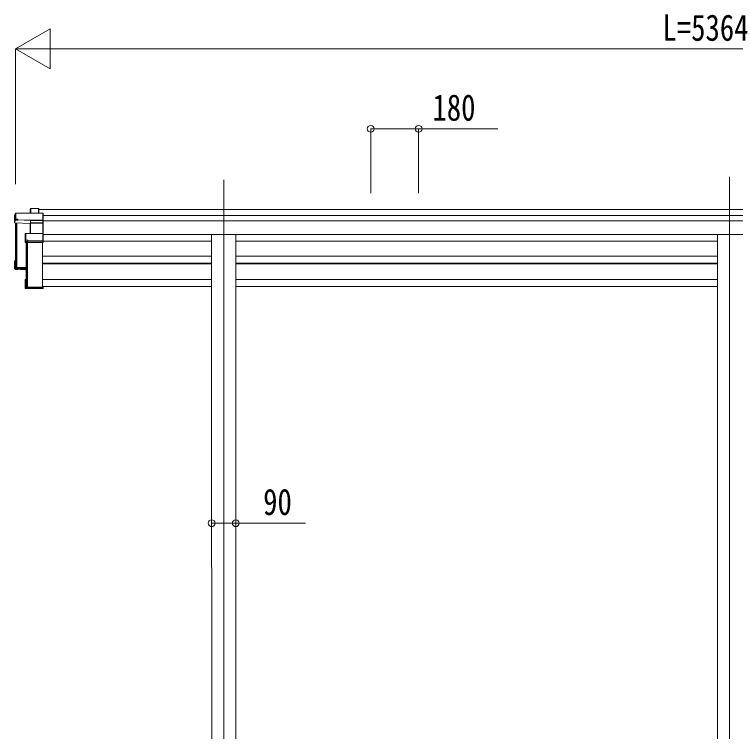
# Model space of a CAD drawing. Units: millimetres, scale not verified. Extents: x -12615 to 12615, y -8910 to 8910.
# Drawn here: x -1540 to 1169, y -4530 to -1838 of the extents above; entities that cross this region are included whole.
import ezdxf
from ezdxf.enums import TextEntityAlignment as Align

# ---------------------------------------------------------------- set-up
doc = ezdxf.new("R2010")
doc.units = ezdxf.units.MM
doc.header["$LTSCALE"] = 30
for name, color, linetype, lineweight in [('0-3_YKK_12', 40, 'Continuous', 18), ('0-4_YKK_13', 120, 'Continuous', 18), ('0-5_YKK_A1', 120, 'Continuous', 18), ('0-6_YKK_D', 200, 'Continuous', 18)]:
    doc.layers.add(name, color=color, linetype=linetype, lineweight=lineweight)
doc.styles.add('ＭＳ ゴシック', font='')
doc.styles.get('ＭＳ ゴシック').set_extended_font_data('MS Gothic')

msp = doc.modelspace()

# ---------------------------------------------------------------- linework, layer by layer
at = {"layer": '0-3_YKK_12'}
for p, q in [((-754.08, -2458.84), (-754.08, -2926.09)), ((1145.92, -2447.61), (1145.92, -2926.09)), ((-754.08, -2926.09), (-754.08, -5991.27)), ((1145.92, -2926.09), (1145.92, -5991.27))]:
    msp.add_line(p, q, dxfattribs=at)
at = {"layer": '0-4_YKK_13'}
for p, q in [((-1480.99, -2569.51), (-1479.24, -2566.52)), ((-1480.99, -2583.83), (-1480.99, -2569.51)), ((-1479.17, -2566.27), (-1480.92, -2569.26)), ((-1479.24, -2566.52), (-1479.24, -2583.83)), ((-1449.18, -2566.02), (-1478.74, -2566.02)), ((-1478.74, -2566.47), (-1478.74, -2566.02)), ((-1448.18, -2567.07), (-1449.03, -2566.13)), ((-1449.03, -2583.83), (-1449.03, -2566.13)), ((-1448.18, -2583.83), (-1448.18, -2567.07)), ((-1540.12, -2620.5), (-1540.12, -2591.86)), ((-1535.64, -2584.07), (-1540.05, -2591.62)), ((-1433.33, -2583.83), (-1535.21, -2583.83)), ((-1535.21, -2584.28), (-1535.21, -2583.83)), ((-1535.21, -2584.28), (-1433.18, -2584.28)), ((-1535.21, -2606.15), (-1535.21, -2584.28)), ((-1433.18, -2584.28), (-1433.18, -2610.66)), ((-1433.03, -2583.94), (-1432.18, -2584.88)), ((-1432.18, -2610.3), (-1432.18, -2584.88)), ((-1536.17, -2609.99), (-1540.12, -2620.5)), ((-1481.08, -2623.06), (-1540.12, -2620.5)), ((-1535.71, -2606.2), (-1536.17, -2606.99)), ((-1536.17, -2609.99), (-1536.17, -2606.99)), ((-1527.68, -2608.57), (-1527.68, -2609.12)), ((-1479.67, -2610.66), (-1527.68, -2608.57)), ((-1527.68, -2609.12), (-1479.68, -2611.2)), ((-1480.18, -2620.69), (-1481.08, -2623.06)), ((-1480.6, -2659.58), (-1480.6, -2623.37)), ((-1480.57, -2623.49), (-1479.71, -2621.19)), ((-1479.71, -2621.19), (-1479.71, -2659.58)), ((-1479.68, -2611.2), (-1479.68, -2611.2)), ((-1479.68, -2620.58), (-1479.68, -2611.2)), ((-1479.68, -2611.2), (-1433.18, -2611.2)), ((-1433.18, -2610.66), (-1479.67, -2610.66)), ((-1433.18, -2620.56), (-1479.21, -2620.56)), ((-1479.21, -2620.56), (-1479.21, -2621.1)), ((-1433.31, -2620.75), (-1432.18, -2619.8)), ((-1433.18, -2611.2), (-1433.18, -2620.56)), ((-1433.18, -2621.1), (-1433.18, -2659.58)), ((-1433.04, -2611.01), (-1432.18, -2610.3)), ((-1432.18, -2619.8), (-1432.18, -2610.3)), ((-1432.18, -2660.6), (-1432.18, -2619.8)), ((-1500.1, -2693.29), (-1500.1, -2661.48)), ((-1497.93, -2659.68), (-1499.9, -2661.08)), ((-1433.18, -2659.58), (-1497.64, -2659.58)), ((-1497.64, -2659.58), (-1497.64, -2660.03)), ((-1433.18, -2660.03), (-1433.18, -2687.94)), ((-1433.04, -2659.71), (-1432.18, -2660.6)), ((-1432.18, -2687.57), (-1432.18, -2660.6)), ((-1498.6, -2689.23), (-1500.1, -2693.29)), ((-1499.6, -2693.79), (-1498.1, -2689.73)), ((-1433.18, -2693.79), (-1499.6, -2693.79)), ((-1498.14, -2685.47), (-1498.6, -2686.26)), ((-1498.6, -2689.23), (-1498.6, -2686.26)), ((-1498.1, -2689.73), (-1490.11, -2689.73)), ((-1490.11, -2685.42), (-1497.64, -2685.42)), ((-1490.11, -2687.94), (-1490.11, -2685.42)), ((-1490.11, -2687.94), (-1490.11, -2688.48)), ((-1433.18, -2687.94), (-1490.11, -2687.94)), ((-1490.11, -2689.73), (-1490.11, -2688.48)), ((-1490.11, -2688.48), (-1433.18, -2688.48)), ((-1433.18, -2688.48), (-1433.18, -2693.79)), ((-1433.18, -2693.79), (-1432.18, -2692.95)), ((-1433.04, -2688.29), (-1432.18, -2687.57)), ((-1432.18, -2692.95), (-1432.18, -2687.57)), ((-1432.18, -2692.95), (-1432.18, -2692.95)), ((-1536.18, -2762.78), (-1539.65, -2762.78)), ((-1540.12, -2791.89), (-1540.12, -2763.25)), ((-1539.17, -2763.65), (-1540, -2762.92)), ((-1536.18, -2762.89), (-1539.97, -2762.89)), ((-1539.17, -2763.65), (-1539.17, -2790.89)), ((-1536.18, -2763.65), (-1539.17, -2763.65)), ((-1536.18, -2767.7), (-1537.67, -2765.14)), ((-1536.18, -2765.14), (-1537.67, -2765.14)), ((-1537.67, -2789.46), (-1537.67, -2765.14)), ((-1496.18, -2791.27), (-1537.67, -2789.46)), ((-1533.33, -2786.18), (-1533.33, -2789.65)), ((-1536.17, -2794.88), (-1540.12, -2791.89)), ((-1539.17, -2790.89), (-1496.18, -2792.77)), ((-1536.17, -2794.88), (-1527.68, -2795.25)), ((-1527.68, -2795.25), (-1527.68, -2795.58)), ((-1527.68, -2795.58), (-1500.1, -2796.78)), ((-1527.68, -2795.58), (-1496.18, -2796.95)), ((-1500.1, -2864.69), (-1500.1, -2832.88)), ((-1499.6, -2832.38), (-1496.18, -2832.38)), ((-1496.18, -2833.22), (-1499.16, -2833.22)), ((-1497.66, -2834.72), (-1496.18, -2834.72)), ((-1497.66, -2862.65), (-1497.66, -2834.72)), ((-1499.96, -2865.03), (-1499.16, -2864.15)), ((-1499.9, -2865.09), (-1498.39, -2866.16)), ((-1433.18, -2865.18), (-1499.6, -2865.18)), ((-1499.6, -2865.18), (-1498.1, -2866.26)), ((-1499.16, -2864.15), (-1432.18, -2864.15)), ((-1498.1, -2866.26), (-1490.11, -2866.26)), ((-1434.18, -2862.65), (-1497.66, -2862.65)), ((-1495.76, -2861.92), (-1495.76, -2862.65)), ((-1490.11, -2866.26), (-1490.11, -2866.59)), ((-1490.11, -2866.59), (-1433.18, -2866.59)), ((-1490.11, -2866.59), (-1490.11, -2866.59)), ((-1490.11, -2866.59), (-1433.18, -2866.59)), ((-1432.18, -2857.83), (-1434.18, -2857.83)), ((-1434.18, -2858.28), (-1434.18, -2857.83)), ((-1434.18, -2858.28), (-1434.18, -2862.65)), ((-1432.18, -2858.28), (-1434.18, -2858.28)), ((-1433.18, -2865.18), (-1432.18, -2864.15)), ((-1433.18, -2866.59), (-1433.18, -2865.18)), ((-1433.04, -2866.47), (-1432.18, -2865.57)), ((-1432.18, -2857.83), (-1432.18, -2858.28)), ((-1432.18, -2858.28), (-1432.18, -2864.15))]:
    msp.add_line(p, q, dxfattribs=at)
for points in [[(-1478.74, -2583.83), (-1478.74, -2566.47), (-1449.39, -2566.47), (-1449.39, -2583.83)], [(-1540.12, -2591.86), (-1535.71, -2584.32), (-1535.71, -2606.2)], [(-1536.17, -2609.99), (-1527.68, -2610.36), (-1527.68, -2609.12)], [(-1527.68, -2608.57), (-1527.68, -2606.15), (-1535.21, -2606.15)], [(-1479.68, -2620.58), (-1479.68, -2620.58), (-1479.68, -2620.58)], [(-1479.21, -2659.58), (-1479.21, -2621.1), (-1433.18, -2621.1)], [(-1500.1, -2661.48), (-1498.14, -2660.08), (-1498.14, -2685.47)], [(-1497.64, -2685.42), (-1497.64, -2660.03), (-1433.18, -2660.03)], [(-1496.18, -2793.8), (-1540.12, -2791.89), (-1540.12, -2791.89), (-1539.17, -2790.89)], [(-1499.96, -2832.5), (-1499.16, -2833.22), (-1499.16, -2864.15)], [(-1432.18, -2864.15), (-1432.18, -2864.15), (-1432.18, -2865.57)]]:
    msp.add_lwpolyline(points, dxfattribs=at)
for centre, radius, start, end in [((-1478.85, -2567.88), 1.41, 85.38783, 105.84391), ((-1478.74, -2566.52), 0.494, 149.67684, 180.01902), ((-1478.74, -2566.52), 0.5, 90, 149.66687), ((-1535.32, -2585.68), 1.41, 85.38783, 105.84391), ((-1535.21, -2584.32), 0.494, 149.67684, 180.01902), ((-1535.21, -2584.33), 0.5, 90, 149.66687), ((-1535.32, -2607.56), 1.41, 85.38783, 105.84391), ((-1480.21, -2621.19), 0.502, 0.6157, 87.19354), ((-1480.08, -2621.07), 0.63, 355.28892, 50.49396), ((-1497.64, -2660.08), 0.498, 125.56678, 179.8201), ((-1497.75, -2661.44), 1.41, 85.38783, 105.84391), ((-1497.64, -2660.08), 0.5, 90, 125.54593), ((-1497.75, -2686.83), 1.41, 85.38783, 105.84391)]:
    msp.add_arc(centre, radius, start, end, dxfattribs=at)
for centre, major_axis, ratio, start_param, end_param in [((-1480.51, -2569.56), (-0.257, 0.444), 0.891995, 0.2825853, 0.9960465), ((-1449.39, -2566.52), (0.499, 0.499), 0.052408, 0.7330383, 1.5184364), ((-1448.68, -2566.52), (0.499, -0.499), 0.052408, 2.4085544, 3.1939525), ((-1433.39, -2584.33), (0.372, 0.372), 0.900404, 0.0523599, 0.837758), ((-1432.68, -2584.33), (-0.372, 0.372), 0.900404, 6.2308254, 7.0162236), ((-1481.07, -2623.49), (0.495, -0.086), 0.832908, 0.2017128, 1.7252301), ((-1479.19, -2620.74), (1, -0.045), 0.165035, 2.0927496, 3.0878869), ((-1479.21, -2621.24), (0.5, -0.046), 0.224394, 2.093456, 3.1010707), ((-1479.67, -2610.71), (0.011, 0.5), 0.002284, 1.4661262, 2.9758193), ((-1479.21, -2620.72), (1, 0), 0.165356, 1.5707963, 2.0604871), ((-1479.19, -2620.74), (1, -0.045), 0.165035, 2.0898554, 2.0927496), ((-1479.21, -2621.22), (0.5, 0), 0.226184, 1.5707963, 2.0728914), ((-1433.68, -2621.05), (0.498, 0.498), 0.083094, 5.4454273, 6.2002822), ((-1433.68, -2621.05), (-0.372, 0.372), 0.900404, 3.8746309, 4.6294858), ((-1432.68, -2610.71), (-0.372, 0.372), 0.900404, 0.7330383, 1.4878932), ((-1432.68, -2610.71), (0.498, 0.498), 0.083094, 2.3038346, 3.0586895), ((-1499.63, -2661.51), (-0.169, 0.473), 0.931403, 0.4203333, 1.203868), ((-1432.68, -2660.08), (-0.5, 0.5), 0.02182, 5.550147, 6.3050019), ((-1432.68, -2660.08), (-0.372, 0.372), 0.900404, 6.2613687, 7.0162236), ((-1499.63, -2693.37), (-0.289, 0.44), 0.847113, 0.9113503, 1.694885), ((-1499.63, -2693.37), (0.498, -0.074), 0.830741, 4.1047896, 4.8883243), ((-1498.1, -2689.23), (0.479, 0.147), 0.993384, 2.8453888, 4.4124582), ((-1432.68, -2687.99), (-0.372, 0.372), 0.900404, 0.7330383, 1.4878932), ((-1432.68, -2687.99), (0.498, 0.498), 0.083094, 2.3038346, 3.0586895), ((-1539.6, -2763.28), (0.474, -0.272), 0.885613, 2.0407293, 2.8261274), ((-1539.64, -2763.2), (0.257, 0.444), 0.891995, 1.432085, 2.1455462), ((-1539.64, -2763.21), (0.491, 0.117), 0.873782, 2.089881, 2.161818), ((-1499.63, -2832.8), (0.289, 0.44), 0.847113, 1.4467076, 2.2302423), ((-1499.63, -2832.8), (0.498, 0.074), 0.830741, 1.394861, 2.1783957), ((-1499.63, -2864.67), (0.169, 0.473), 0.931403, 1.9377246, 2.7212593), ((-1499.63, -2864.67), (-0.255, 0.46), 0.938446, 1.8784237, 2.6619584), ((-1498.1, -2865.76), (0.479, 0.147), 0.993384, 3.7907337, 4.4124582), ((-1432.68, -2866.09), (0.5, 0.5), 0.02182, 3.119776, 3.8746309)]:
    msp.add_ellipse(centre, major_axis=major_axis, ratio=ratio, start_param=start_param, end_param=end_param, dxfattribs=at)
at = {"layer": '0-5_YKK_A1'}
for p, q in [((-1448.18, -2569.87), (3740.02, -2569.87)), ((-1432.18, -2592.75), (3724.02, -2592.75)), ((-1536.18, -2620.67), (-1536.18, -2788.02)), ((-1534.68, -2620.73), (-1534.68, -2788.02)), ((-1534.17, -2620.75), (-1534.17, -2785.35)), ((-1531.05, -2620.89), (-1531.05, -2788.32)), ((-1432.18, -2612.91), (3724.02, -2612.91)), ((-1432.18, -2664.11), (3724.02, -2664.11)), ((1100.72, -2664.11), (1100.72, -5891.27)), ((-1496.18, -2693.79), (-1496.18, -2861.62)), ((-1494.68, -2693.79), (-1494.68, -2861.62)), ((-1491.05, -2693.79), (-1491.05, -2861.92)), ((-1434.68, -2861.92), (-1434.68, -2693.79)), ((-1432.18, -2688.43), (-799.28, -2688.38)), ((-708.88, -2688.41), (1100.72, -2688.43)), ((-1434.68, -2745.59), (-799.27, -2745.54)), ((1100.72, -2745.48), (-708.9, -2745.35)), ((-1535.88, -2788.32), (-1534.98, -2788.32)), ((-1534.17, -2785.35), (-1531.27, -2788.23)), ((-1531.05, -2788.32), (-1496.18, -2788.32)), ((-1531.05, -2788.32), (-1496.18, -2788.32)), ((-1434.68, -2771.84), (-799.27, -2771.86)), ((-799.28, -2774.56), (-1434.68, -2774.54)), ((-1290.13, -2771.84), (-1290.13, -2774.54)), ((-1281.98, -2771.84), (-1281.98, -2774.54)), ((-1110.13, -2771.84), (-1110.13, -2774.54)), ((-1101.98, -2771.84), (-1101.98, -2774.54)), ((-930.13, -2771.84), (-930.13, -2774.54)), ((-921.98, -2771.84), (-921.98, -2774.54)), ((-708.91, -2771.82), (1100.72, -2771.84)), ((1100.72, -2774.54), (-708.9, -2774.52)), ((-570.13, -2771.84), (-570.13, -2774.54)), ((-561.98, -2771.84), (-561.98, -2774.54)), ((-390.13, -2771.84), (-390.13, -2774.54)), ((-381.98, -2771.84), (-381.98, -2774.54)), ((-210.13, -2771.84), (-210.13, -2774.54)), ((-201.98, -2771.84), (-201.98, -2774.54)), ((-30.13, -2771.84), (-30.13, -2774.54)), ((-21.98, -2771.84), (-21.98, -2774.54)), ((149.87, -2771.84), (149.87, -2774.54)), ((158.02, -2771.84), (158.02, -2774.54)), ((329.87, -2771.84), (329.87, -2774.54)), ((338.02, -2771.84), (338.02, -2774.54)), ((509.87, -2771.84), (509.87, -2774.54)), ((518.02, -2771.84), (518.02, -2774.54)), ((689.87, -2771.84), (689.87, -2774.54)), ((698.02, -2771.84), (698.02, -2774.54)), ((869.87, -2771.84), (869.87, -2774.54)), ((878.02, -2771.84), (878.02, -2774.54)), ((1051.45, -2771.84), (1051.45, -2774.54)), ((1058.02, -2771.84), (1058.02, -2774.54)), ((-799.28, -2833.13), (-1434.68, -2833.11)), ((1100.72, -2833.11), (-708.9, -2833.09)), ((-1495.88, -2861.92), (-1494.98, -2861.92)), ((-1494.17, -2858.94), (-1491.27, -2861.83)), ((-1491.05, -2861.92), (-1434.68, -2861.92)), ((-1434.18, -2859.19), (-1434.68, -2859.19)), ((-799.28, -2859.21), (-1432.18, -2859.19)), ((1100.72, -2859.19), (-708.9, -2859.18))]:
    msp.add_line(p, q, dxfattribs=at)
for points in [[(-799.28, -2664.11), (-799.08, -5166.27), (-799.08, -5891.27)], [(-708.88, -2664.11), (-709.08, -5166.27), (-709.08, -5891.27)]]:
    msp.add_lwpolyline(points, dxfattribs=at)
for centre, radius, start, end in [((-1535.88, -2788.02), 0.299, 180.1578, 270.15693), ((-1534.98, -2788.02), 0.299, 269.84307, 359.8422), ((-1534.38, -2785.56), 0.3, 45.07151, 179.70637), ((-1531.05, -2788.02), 0.301, 225.19514, 270.02698), ((-1495.88, -2861.62), 0.299, 180.1578, 270.15693), ((-1494.98, -2861.62), 0.299, 269.84307, 359.8422), ((-1494.38, -2859.16), 0.3, 45.07151, 179.70637), ((-1491.05, -2861.61), 0.301, 225.19514, 270.02698)]:
    msp.add_arc(centre, radius, start, end, dxfattribs=at)
at = {"layer": '0-6_YKK_D'}
for p, q in [((-1536.18, -1967.27), (-1406.28, -1892.27)), ((-1406.28, -2042.27), (-1406.28, -1892.27)), ((-1536.18, -2475.06), (-1536.18, -1966.27)), ((-1536.18, -1967.27), (-1406.28, -2042.27)), ((-1536.18, -1967.27), (-1276.37, -1967.27)), ((-1386.18, -1967.27), (3678.02, -1967.27)), ((-201.98, -2509.02), (-201.98, -2266.27)), ((-21.98, -2509.02), (-21.98, -2266.27)), ((-799.28, -3721.73), (-799.28, -3748.98)), ((-708.88, -3719.79), (-708.88, -3748.98))]:
    msp.add_line(p, q, dxfattribs=at)
for points in [[(-201.98, -2267.27), (-21.98, -2267.27), (275.82, -2267.27)], [(-799.28, -3747.98), (-708.88, -3747.98), (-446.48, -3747.98)]]:
    msp.add_lwpolyline(points, dxfattribs=at)
for centre in [(-201.98, -2267.27), (-21.98, -2267.27), (-799.28, -3747.98), (-708.88, -3747.98)]:
    msp.add_circle(centre, 12.75, dxfattribs=at)

# ---------------------------------------------------------------- texts
at = {"layer": '0-6_YKK_D', "style": 'ＭＳ ゴシック', "width": 0.8}
for s, p in [('L=5364', (893.92, -1966.27)), ('180', (30.02, -2266.27)), ('90', (-605.88, -3746.98))]:
    msp.add_text(s, height=98.97, dxfattribs=at).set_placement(p, align=Align.BOTTOM_LEFT)

doc.saveas('drawing.dxf')
